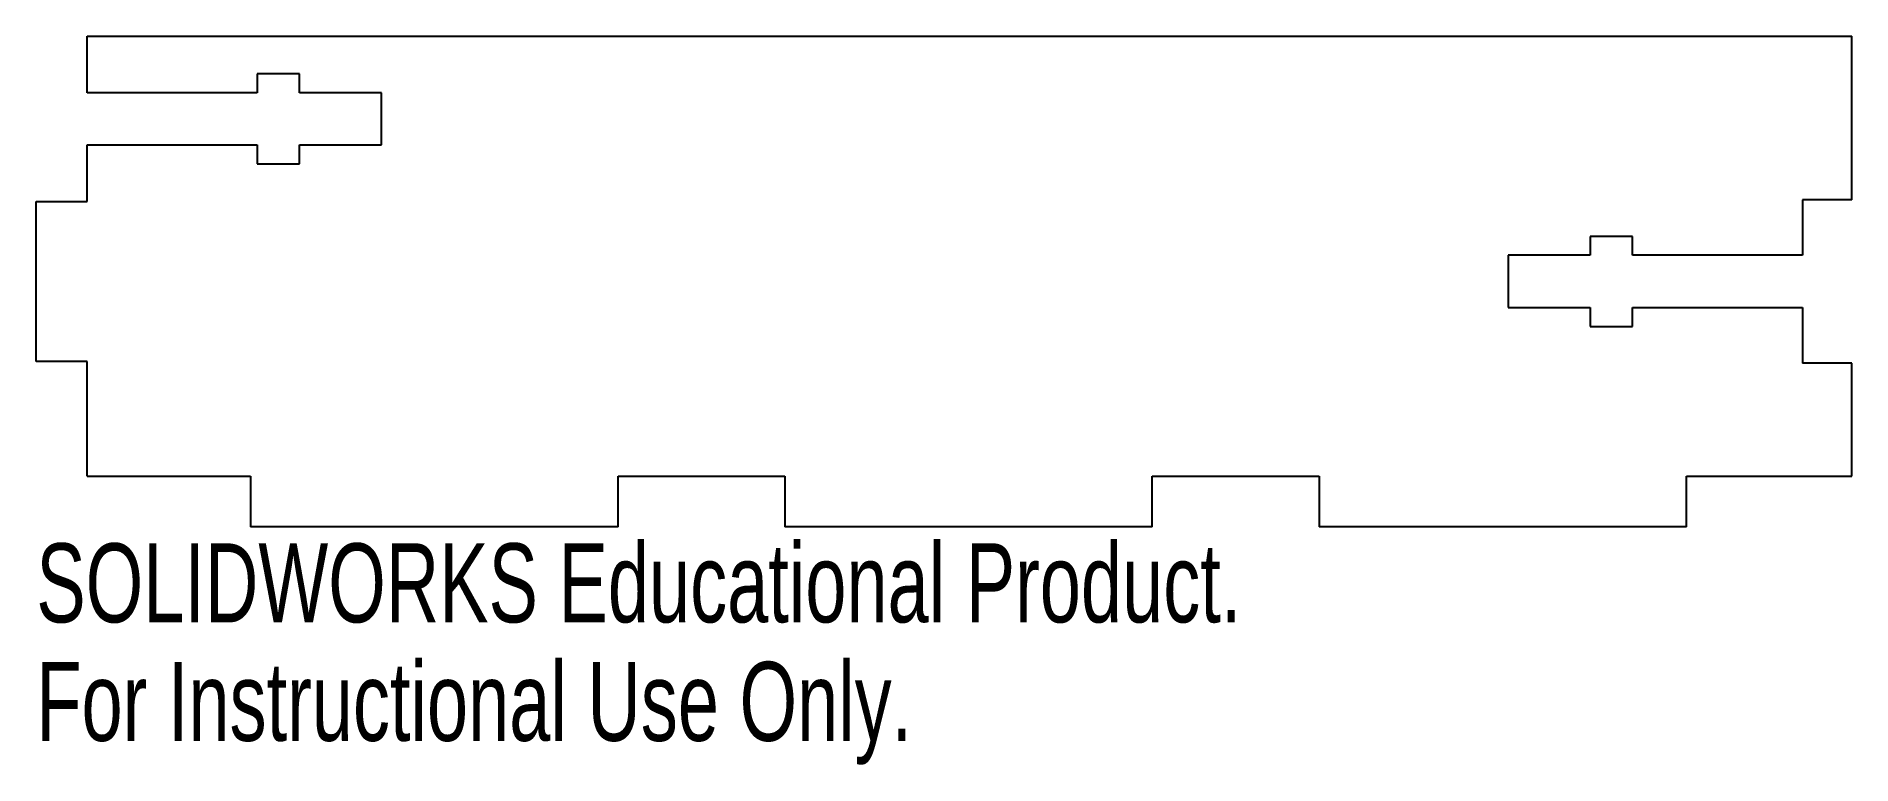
# Model space of a CAD drawing. Header units: millimetres. Extents: x -56 to 56, y -18 to 27.
import ezdxf

# ---------------------------------------------------------------- set-up
doc = ezdxf.new("R2010")
doc.units = ezdxf.units.MM
doc.styles.add('SLDTEXTSTYLE0', font='TXT', dxfattribs={"width": 0.7})

msp = doc.modelspace()

# ---------------------------------------------------------------- linework, layer by layer
at = {"color": 7, "linetype": 'Continuous', "lineweight": 25}
for p, q in [((-52.4, 23.55), (-52.4, 27)), ((-52.4, 27), (55.5, 27)), ((55.5, 17), (55.5, 27)), ((-39.4, 24.7), (-42, 24.7)), ((-42, 24.7), (-42, 23.55)), ((-39.4, 23.55), (-39.4, 24.7)), ((-42, 23.55), (-52.4, 23.55)), ((-34.4, 23.55), (-39.4, 23.55)), ((-34.4, 20.35), (-34.4, 23.55)), ((-52.4, 16.9), (-52.4, 20.35)), ((-52.4, 20.35), (-42, 20.35)), ((-42, 20.35), (-42, 19.2)), ((-39.4, 19.2), (-39.4, 20.35)), ((-39.4, 20.35), (-34.4, 20.35)), ((-42, 19.2), (-39.4, 19.2)), ((-55.5, 7.1), (-55.5, 16.9)), ((-55.5, 16.9), (-52.4, 16.9)), ((52.5, 17), (52.5, 13.6)), ((55.5, 17), (52.5, 17)), ((42.1, 14.75), (39.5, 14.75)), ((39.5, 14.75), (39.5, 13.6)), ((42.1, 13.6), (42.1, 14.75)), ((39.5, 13.6), (34.5, 13.6)), ((34.5, 13.6), (34.5, 10.4)), ((52.5, 13.6), (42.1, 13.6)), ((34.5, 10.4), (39.5, 10.4)), ((39.5, 10.4), (39.5, 9.25)), ((42.1, 9.25), (42.1, 10.4)), ((42.1, 10.4), (52.5, 10.4)), ((52.5, 10.4), (52.5, 7)), ((39.5, 9.25), (42.1, 9.25)), ((-52.4, 7.1), (-55.5, 7.1)), ((-52.4, 0.1), (-52.4, 7.1)), ((55.5, 7), (52.5, 7)), ((55.5, 0.1), (55.5, 7)), ((-52.4, 0.1), (-42.4, 0.1)), ((-42.4, 0.1), (-42.4, -3)), ((-19.93, 0.1), (-9.73, 0.1)), ((-19.93, -3), (-19.93, 0.1)), ((-9.73, 0.1), (-9.73, -3)), ((12.73, 0.1), (22.93, 0.1)), ((12.73, -3), (12.73, 0.1)), ((22.93, 0.1), (22.93, -3)), ((45.4, -3), (45.4, 0.1)), ((45.4, 0.1), (55.5, 0.1)), ((-19.93, -3), (-42.4, -3)), ((12.73, -3), (-9.73, -3)), ((45.4, -3), (22.93, -3))]:
    msp.add_line(p, q, dxfattribs=at)

# ---------------------------------------------------------------- texts
at = {"color": 7, "linetype": 'Continuous', "char_height": 4.8336, "attachment_point": 1, "style": 'SLDTEXTSTYLE0'}
for s, insert in [('SOLIDWORKS Educational Product.', (-55.5, -4.02)), ('For Instructional Use Only.', (-55.5, -11.27))]:
    msp.add_mtext(s, dxfattribs=dict(at, insert=insert))

doc.saveas('drawing.dxf')
